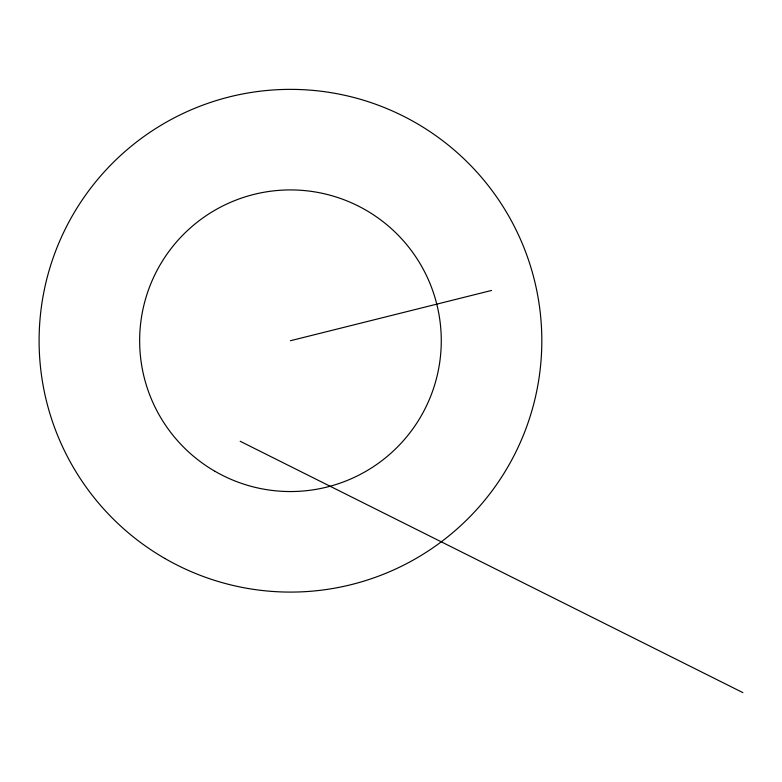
<?xml version="1.0" encoding="UTF-8"?>
<svg xmlns="http://www.w3.org/2000/svg" width="782" height="782" viewBox="0 0 782 782"><rect width="100%" height="100%" fill="white"/><g stroke="black" fill="none" stroke-linecap="round" stroke-linejoin="round"><path stroke-width="1.17" d="M290.454 340.727L491.546 290.454M240.182 441.273L742.9 692.627M164.777 558.407A251.354 251.354 0 0 0 541.818 340.727A251.354 251.354 0 0 0 164.777 123.048A251.354 251.354 0 0 0 164.777 558.407M215.05 471.341A150.818 150.818 0 0 0 441.273 340.727A150.818 150.818 0 0 0 215.05 210.123A150.818 150.818 0 0 0 215.05 471.341"/></g></svg>
